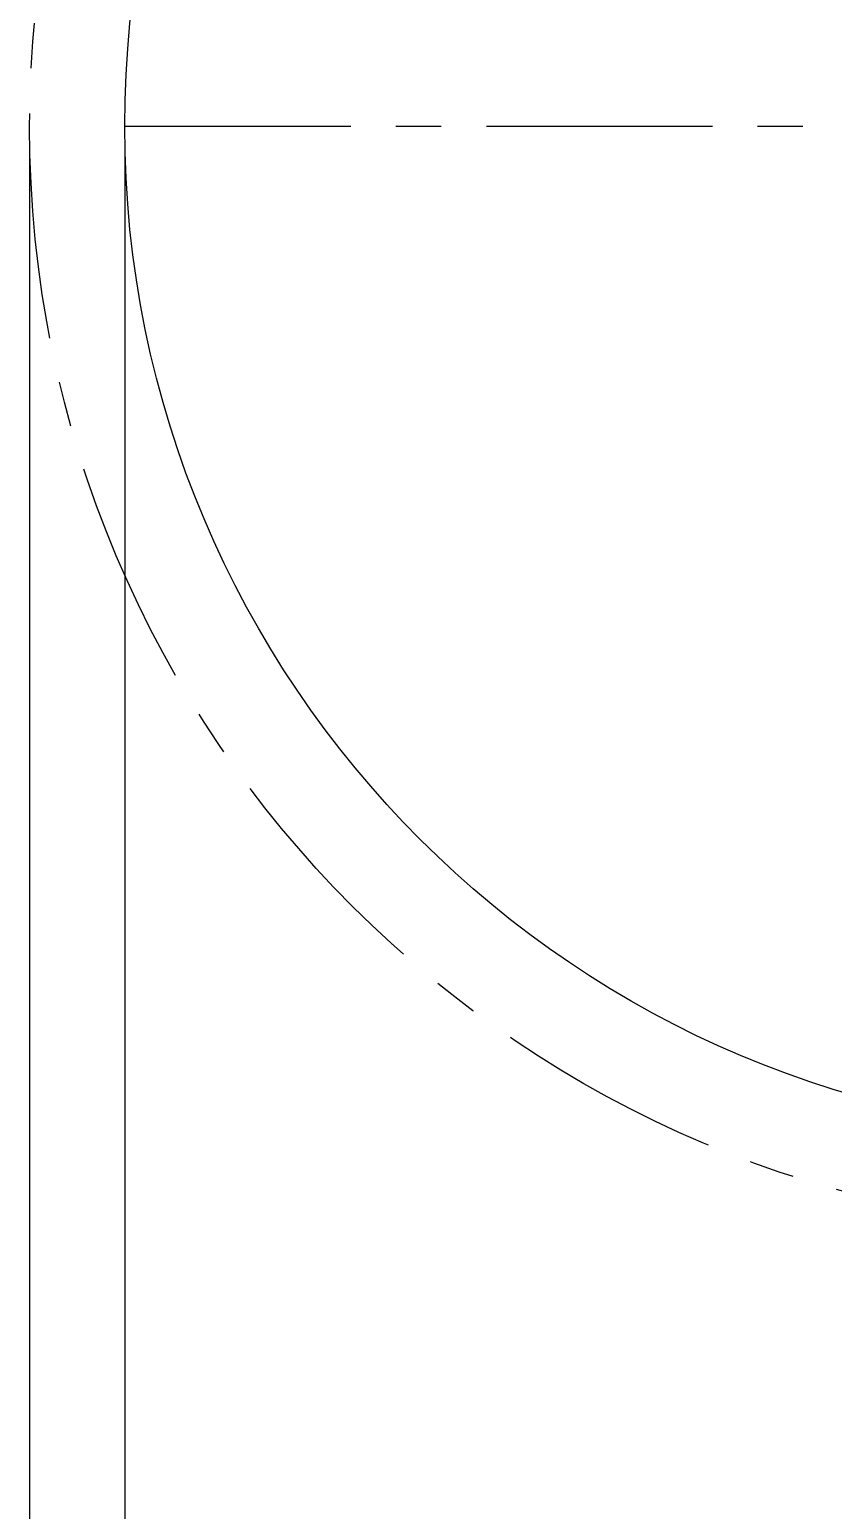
# Model space of a CAD drawing. Header units: millimetres. Extents: x 54 to 415, y 5 to 258.
# Drawn here: x 53.7 to 98.8, y 97 to 180.2 of the extents above; entities that cross this region are included whole.
import ezdxf

# ---------------------------------------------------------------- set-up
doc = ezdxf.new("R2010")
doc.units = ezdxf.units.MM
doc.linetypes.add('CENTERX2', pattern=[20.32, 12.7, -2.54, 2.54, -2.54])
doc.styles.add('SLDTEXTSTYLE0', font='TXT', dxfattribs={"width": 0.75})
doc.dimstyles.new('SLDDIMSTYLE0', dxfattribs={"dimtxt": 3.5, "dimasz": 3.302, "dimexe": 0, "dimexo": 0.0625, "dimgap": 0.875, "dimtad": 1, "dimlfac": 15, "dimrnd": 1e-09, "dimzin": 12, "dimdsep": 46, "dimtxsty": 'SLDTEXTSTYLE0', "dimsah": 1, "dimcen": 0.09, "dimadec": 0, "dimazin": 3, "dimtfac": 1, "dimtofl": 0, "dimtmove": 0, "dimatfit": 3, "dimfxl": 1, "dimfrac": 2, "dimtolj": 1, "dimtzin": 12, "dimarcsym": 0})

# ---------------------------------------------------------------- blocks, each defined once
blk = doc.blocks.new('_D_6')
at = {"color": 7, "linetype": 'Continuous', "lineweight": 0}
for p, q in [((53.692, 173.759), (53.692, 65.092)), ((177.725, 173.759), (177.725, 65.092)), ((53.692, 66.092), (177.725, 66.092))]:
    blk.add_line(p, q, dxfattribs=at)
for points in [[(53.692, 66.092), (56.994, 65.584), (56.994, 66.6)], [(177.725, 66.092), (174.423, 66.6), (174.423, 65.584)]]:
    blk.add_solid(points, dxfattribs=at)
at = {"color": 7, "linetype": 'Continuous', "lineweight": 0, "char_height": 3.5, "attachment_point": 1, "style": 'SLDTEXTSTYLE0'}
for s, insert in [('Max. working area', (86.31, 70.658)), ('%%c', (129.618, 70.604)), ('1860,50', (134.896, 70.658))]:
    blk.add_mtext(s, dxfattribs=dict(at, insert=insert))
blk = doc.blocks.new('_D_8')
at = {"color": 7, "linetype": 'Continuous', "lineweight": 0}
for p, q in [((59.042, 173.759), (59.042, 83.092)), ((172.375, 173.759), (172.375, 83.092)), ((59.042, 84.092), (172.375, 84.092))]:
    blk.add_line(p, q, dxfattribs=at)
for points in [[(59.042, 84.092), (62.344, 83.584), (62.344, 84.6)], [(172.375, 84.092), (169.073, 84.6), (169.073, 83.584)]]:
    blk.add_solid(points, dxfattribs=at)
at = {"color": 7, "linetype": 'Continuous', "lineweight": 0, "char_height": 3.5, "attachment_point": 1, "style": 'SLDTEXTSTYLE0'}
for s, insert in [('Recommended Reach', (84.443, 88.658)), ('%%c', (137.95, 88.604)), ('1700', (143.228, 88.658))]:
    blk.add_mtext(s, dxfattribs=dict(at, insert=insert))

msp = doc.modelspace()

# ---------------------------------------------------------------- linework, layer by layer
at = {"color": 7, "linetype": 'CENTERX2', "lineweight": 0}
msp.add_line((59.04164, 174.75907), (172.37498, 174.75907), dxfattribs=at)
msp.add_circle((115.70831, 174.75907), 62.01667, dxfattribs=at)
at = {"color": 7, "linetype": 'Continuous', "lineweight": 15}
msp.add_circle((115.70831, 174.75907), 56.66667, dxfattribs=at)

# ---------------------------------------------------------------- dimensions: what is measured, and where the dimension line sits
at = {"color": 7, "linetype": 'Continuous', "lineweight": 0}
for base, p1, p2, text, picture, middle in [((177.72498, 66.0924), (53.69164, 174.75907), (177.72498, 174.75907), 'Max. working area %%c<>', '_D_6', (119.008, 66.0924)), ((172.37498, 84.0924), (59.04164, 174.75907), (172.37498, 174.75907), 'Recommended Reach %%c<>', '_D_8', (119.008, 84.0924))]:
    dim = msp.add_linear_dim(base=base, p1=p1, p2=p2, text=text, dimstyle='SLDDIMSTYLE0', dxfattribs=at)
    dim.commit()
    dim.dimension.update_dxf_attribs({"geometry": picture, "text_midpoint": middle, "dimtype": 160})

doc.saveas('drawing.dxf')
